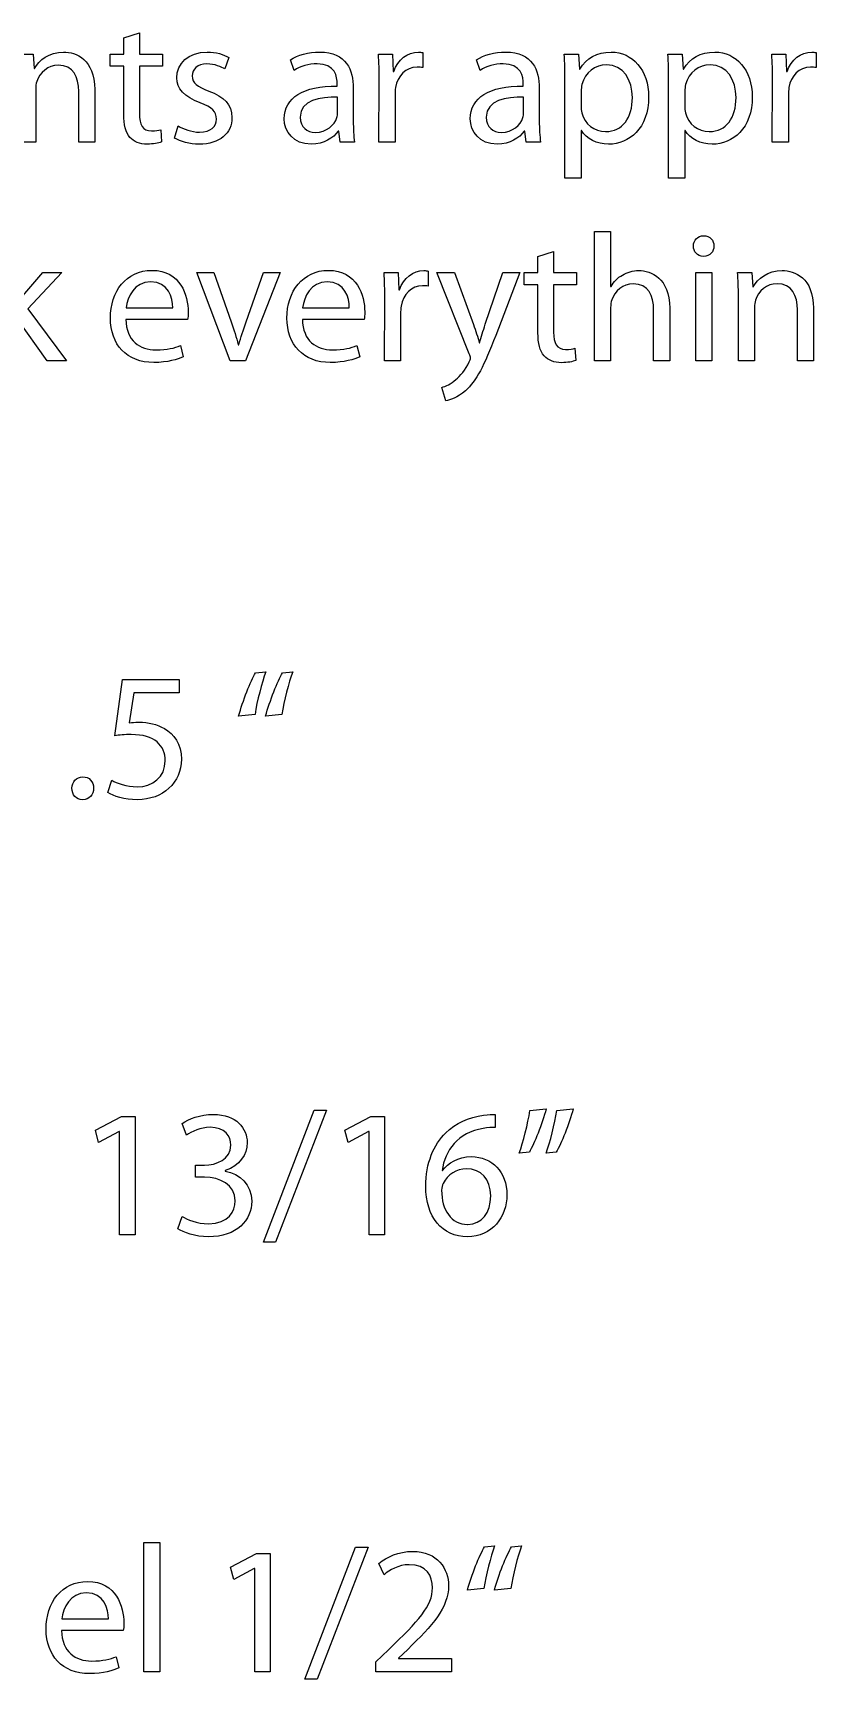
# Model space of a CAD drawing. Extents: x 14 to 1178, y 12 to 836.
# Drawn here: x 356.1 to 374.29, y 734.72 to 772.98 of the extents above; entities that cross this region are included whole.
import ezdxf

# ---------------------------------------------------------------- set-up
doc = ezdxf.new("R2010")
doc.units = 0
doc.layers.add('Gibson-Explorer-00-1958', color=7, linetype='CONTINUOUS')

msp = doc.modelspace()

# ---------------------------------------------------------------- linework, layer by layer
at = {"layer": 'Gibson-Explorer-00-1958', "color": 7}
for points in [[(358.205396, 771.092361), (358.205396, 772.20996), (357.88779, 772.20996), (357.88779, 772.493664), (358.205396, 772.493664), (358.205396, 772.870396), (358.569392, 772.984766), (358.569322, 772.984696)], [(358.569322, 772.984696), (358.569322, 772.493594), (359.102792, 772.493594), (359.102792, 772.20989), (358.569322, 772.20989), (358.569322, 771.105061)], [(355.770806, 772.493594), (356.101006, 772.493594), (356.122173, 772.15909), (356.130639, 772.15909)], [(360.643796, 772.41316), (360.554896, 772.146496)], [(362.163351, 772.112559), (362.078755, 772.362325)], [(364.123455, 772.493594), (364.449563, 772.493594), (364.466496, 772.091392), (364.479196, 772.091392)], [(365.15219, 772.52739), (365.15219, 772.180115)], [(366.485443, 772.112559), (366.400847, 772.362325)], [(368.441349, 772.493594), (368.775676, 772.493594), (368.796843, 772.142192), (368.80531, 772.142192)], [(370.85001, 772.493594), (371.184372, 772.493594), (371.205539, 772.142192), (371.214006, 772.142192)], [(373.263115, 772.493594), (373.589188, 772.493594), (373.606121, 772.091392), (373.618821, 772.091392)], [(374.291815, 772.52739), (374.291815, 772.180115)], [(356.160202, 771.680723), (356.160202, 770.444625), (355.787598, 770.444625), (355.787598, 771.93878), (355.787739, 771.93878)], [(357.531767, 771.668164), (357.531767, 770.444625), (357.159339, 770.444625), (357.159339, 771.625761)], [(363.166721, 771.748421), (363.166721, 771.79079)], [(363.539325, 771.701925), (363.539325, 770.935727), (363.539396, 770.935727)], [(364.508688, 771.536755), (364.508688, 770.444484), (364.13612, 770.444484), (364.140353, 771.854219), (364.140388, 771.85436)], [(367.488814, 771.748421), (367.488814, 771.79079)], [(367.861382, 771.701925), (367.861382, 770.935727), (367.861417, 770.935727)], [(368.839247, 770.719721), (368.83078, 770.719721), (368.83078, 769.606425), (368.458176, 769.606425), (368.458176, 771.824727), (368.458282, 771.824727)], [(368.830957, 771.634227), (368.830957, 771.278698), (368.830886, 771.278698)], [(371.247943, 770.719721), (371.239476, 770.719721), (371.239476, 769.606425), (370.866908, 769.606425), (370.866908, 771.824727), (370.866943, 771.824727)], [(371.239582, 771.634227), (371.239582, 771.278698), (371.239512, 771.278698)], [(373.648313, 771.536755), (373.648313, 770.444484), (373.275745, 770.444484), (373.279978, 771.854219), (373.280049, 771.85436)], [(363.175294, 771.134694), (363.175294, 771.490223), (363.175223, 771.490223)], [(367.497351, 771.134694), (367.497351, 771.490223), (367.49728, 771.490223)], [(359.382192, 770.541957), (359.471057, 770.821357), (359.471057, 770.821357)], [(359.064727, 770.732527), (359.081661, 770.449)], [(363.569029, 770.444625), (363.23449, 770.444625), (363.200623, 770.702823), (363.187923, 770.702823)], [(367.891051, 770.444625), (367.556547, 770.444625), (367.52268, 770.702823), (367.50998, 770.702823)], [(355.719054, 766.706698), (356.324526, 767.413629), (356.768956, 767.413629), (355.977252, 766.571125), (356.879022, 765.364661), (356.425985, 765.364661), (355.723357, 766.350992), (355.532858, 766.135163), (355.532858, 765.364661), (355.160254, 765.364661), (355.160254, 768.370327), (355.532858, 768.370327), (355.532858, 766.473794), (355.532822, 766.473794)], [(369.519297, 766.600759), (369.519297, 765.364661), (369.146728, 765.364661), (369.146728, 768.370327), (369.146799, 768.370327)], [(369.146799, 768.370327), (369.519367, 768.370327), (369.519367, 767.091861), (369.527834, 767.091861)], [(367.830514, 766.012255), (367.830514, 767.129855), (367.512873, 767.129855), (367.512873, 767.413559), (367.830514, 767.413559), (367.830514, 767.79029), (368.194475, 767.904661), (368.194404, 767.904731)], [(368.194404, 767.904731), (368.194404, 767.413629), (368.727875, 767.413629), (368.727875, 767.129925), (368.194404, 767.129925), (368.194404, 766.025096)], [(371.678438, 767.790361), (371.674204, 767.790361), (371.674098, 767.790361)], [(361.053018, 766.266431), (361.450952, 767.413629), (361.840383, 767.413629), (361.036155, 765.364661), (360.68045, 765.364661), (359.901516, 767.413629), (360.299591, 767.413629), (360.299626, 767.413629)], [(360.299626, 767.413629), (360.701652, 766.266431)], [(364.253489, 767.413629), (364.579561, 767.413629), (364.596494, 767.011427), (364.609194, 767.011427)], [(365.282189, 767.447425), (365.282189, 767.100327)], [(366.234159, 765.521259), (365.480556, 767.413629), (365.88692, 767.413629), (365.887061, 767.413629)], [(365.887061, 767.413629), (366.331632, 766.202861)], [(366.606587, 766.211292), (367.013093, 767.413629), (367.406722, 767.413629), (366.847922, 765.953094)], [(372.469895, 767.413629), (372.80013, 767.413629), (372.821297, 767.079125), (372.829763, 767.079125)], [(358.258912, 766.592327), (359.342752, 766.592327), (359.342752, 766.592327)], [(362.361153, 766.592327), (363.444993, 766.592327), (363.444993, 766.592327)], [(364.638687, 766.456966), (364.638687, 765.364696), (364.266083, 765.364696), (364.270316, 766.774431), (364.270422, 766.774396)], [(370.890861, 766.583896), (370.890861, 765.364661), (370.518469, 765.364661), (370.518469, 766.541492)], [(372.859326, 766.600759), (372.859326, 765.364661), (372.486757, 765.364661), (372.486757, 766.858957), (372.486828, 766.858957)], [(374.230891, 766.5882), (374.230891, 765.364661), (373.858498, 765.364661), (373.858498, 766.545796)], [(359.689885, 766.321359), (358.25482, 766.325592), (358.254785, 766.325663)], [(363.792126, 766.321359), (362.357061, 766.325592), (362.357026, 766.325663)], [(366.467028, 765.783761), (366.475495, 765.783761)], [(359.520516, 765.716063), (359.588214, 765.453561)], [(360.866857, 765.737265), (360.879557, 765.737265)], [(363.622757, 765.716063), (363.690455, 765.453561)], [(368.68981, 765.652421), (368.706744, 765.368894)], [(365.687954, 764.429129), (365.594926, 764.74229)], [(361.268213, 758.108586), (361.505244, 758.133986)], [(361.894711, 758.108586), (362.131707, 758.133986)], [(357.995881, 756.643959), (358.173646, 757.956363), (359.490177, 757.956363), (359.490177, 757.643026), (359.490177, 757.64299)], [(359.490177, 757.64299), (358.440487, 757.64299), (358.334548, 756.94449)], [(361.255477, 757.143351), (360.874442, 757.100983), (360.874442, 757.101088)], [(361.88194, 757.143351), (361.50094, 757.100983), (361.50094, 757.101088)], [(357.834979, 755.327428), (357.928183, 755.610955)], [(357.250885, 755.158059), (357.246652, 755.158059), (357.246581, 755.158059)], [(366.838432, 747.84293), (366.838432, 747.538059), (366.838574, 747.538024)], [(367.642836, 747.931865), (368.023695, 747.974234), (368.023695, 747.974163)], [(368.269334, 747.931865), (368.65037, 747.974234), (368.65037, 747.974163)], [(359.663144, 747.360259), (359.561509, 747.631192)], [(360.082244, 746.382359), (359.874846, 746.382359), (359.874846, 746.661759), (360.082244, 746.661759)], [(367.630101, 746.96663), (367.39307, 746.94123)], [(368.256599, 746.96663), (368.019568, 746.94123)], [(360.56488, 746.534794), (360.56488, 746.526328)], [(365.602299, 746.538816), (365.610766, 746.538816)], [(359.459874, 745.184291), (359.561509, 745.467994), (359.561509, 745.46803)], [(366.195036, 745.285961), (366.19927, 745.285961), (366.19934, 745.285961)], [(366.585703, 737.788728), (366.822734, 737.814128)], [(367.212201, 737.788728), (367.449232, 737.814128)], [(364.253206, 737.141063), (364.134708, 737.403565)], [(366.572967, 736.823493), (366.191932, 736.781124), (366.191932, 736.78123)], [(367.199465, 736.823493), (366.81843, 736.781124), (366.81843, 736.78123)], [(356.764616, 736.112363), (357.84842, 736.112363), (357.84842, 736.112363)], [(358.195554, 735.841395), (356.760524, 735.845628), (356.760489, 735.845699)], [(358.026185, 735.236099), (358.093883, 734.973597)], [(364.803575, 735.405432), (364.587569, 735.202161), (364.587569, 735.193695), (365.81954, 735.193695), (365.81954, 734.884661), (364.062706, 734.884661), (364.062706, 734.884697)], [(364.062706, 734.884697), (364.062706, 735.113261), (364.354842, 735.396965)]]:
    msp.add_lwpolyline(points, dxfattribs=at)
for points in [[(371.496369, 765.364661), (371.496369, 767.413629), (371.868938, 767.413629), (371.868938, 765.364661), (371.496369, 765.364661)], [(358.109582, 747.449124), (358.101115, 747.449124), (357.622784, 747.190926), (357.550782, 747.47463), (358.15195, 747.796398), (358.469415, 747.796398), (358.469415, 745.044626), (358.109582, 745.044626), (358.109582, 747.449124)], [(361.449435, 744.875293), (362.626442, 747.94453), (362.918401, 747.94453), (361.733138, 744.875293), (361.449435, 744.875293)], [(363.904909, 747.449124), (363.896442, 747.449124), (363.418076, 747.190926), (363.346074, 747.47463), (363.947242, 747.796398), (364.264707, 747.796398), (364.264707, 745.044626), (363.904874, 745.044626), (363.904874, 747.449124)], [(358.669581, 737.890363), (359.04215, 737.890363), (359.04215, 734.884697), (358.669581, 734.884697), (358.669581, 737.890363)], [(361.247716, 737.289195), (361.23925, 737.289195), (360.760883, 737.030997), (360.688881, 737.314701), (361.29005, 737.636469), (361.607514, 737.636469), (361.607514, 734.884697), (361.247681, 734.884697), (361.247681, 737.289195)], [(362.41594, 734.715363), (363.592948, 737.784601), (363.884942, 737.784601), (362.699644, 734.715363), (362.41594, 734.715363)]]:
    msp.add_lwpolyline(points, close=True, dxfattribs=at)
for points in [[(356.130639, 772.15909), (356.232275, 772.34959), (356.469306, 772.54009), (356.807937, 772.54009)], [(356.807937, 772.54009), (357.091641, 772.54009), (357.531767, 772.370792), (357.531767, 771.668164)], [(359.437296, 771.93878), (359.437296, 772.269157), (359.708088, 772.54009), (360.144227, 772.54009)], [(360.144227, 772.54009), (360.351625, 772.54009), (360.533729, 772.485162), (360.643796, 772.41316)], [(362.078755, 772.362325), (362.248088, 772.467947), (362.497855, 772.54009), (362.756088, 772.54009)], [(362.756088, 772.54009), (363.386855, 772.54009), (363.539325, 772.112559), (363.539325, 771.701925)], [(364.140388, 771.85436), (364.140388, 772.095696), (364.136155, 772.303094), (364.123455, 772.493594)], [(364.479196, 772.091392), (364.572188, 772.366629), (364.800964, 772.54009), (365.050731, 772.54009)], [(365.050731, 772.54009), (365.088796, 772.54009), (365.118429, 772.535857), (365.15219, 772.52739)], [(366.400847, 772.362325), (366.57018, 772.467947), (366.819947, 772.54009), (367.078145, 772.54009)], [(367.078145, 772.54009), (367.708947, 772.54009), (367.861382, 772.112559), (367.861382, 771.701925)], [(368.458282, 771.824727), (368.458282, 772.087264), (368.454049, 772.29879), (368.441349, 772.493594)], [(368.80531, 772.142192), (368.953441, 772.396262), (369.19908, 772.54009), (369.529315, 772.54009)], [(369.529315, 772.54009), (370.028849, 772.54009), (370.401417, 772.12099), (370.401417, 771.498655)], [(370.866943, 771.824727), (370.866943, 772.087264), (370.86271, 772.29879), (370.85001, 772.493594)], [(371.214006, 772.142192), (371.362137, 772.396262), (371.607776, 772.54009), (371.937976, 772.54009)], [(371.937976, 772.54009), (372.43751, 772.54009), (372.809937, 772.12099), (372.809937, 771.498655)], [(373.280049, 771.85436), (373.280049, 772.095696), (373.275815, 772.303094), (373.263115, 772.493594)], [(373.618821, 772.091392), (373.711813, 772.366629), (373.940413, 772.54009), (374.19018, 772.54009)], [(374.19018, 772.54009), (374.228421, 772.54009), (374.258055, 772.535857), (374.291815, 772.52739)], [(356.685136, 772.235396), (356.4438, 772.235396), (356.253265, 772.061759), (356.185602, 771.85436)], [(357.159339, 771.625761), (357.159339, 771.955996), (357.036537, 772.235396), (356.685136, 772.235396)], [(359.983361, 771.358955), (359.610757, 771.494527), (359.437296, 771.693459), (359.437296, 771.93878)], [(360.135796, 772.265029), (359.915663, 772.265029), (359.797165, 772.137888), (359.797165, 771.985629)], [(359.797165, 771.985629), (359.797165, 771.811992), (359.915663, 771.735862), (360.182327, 771.634227)], [(360.554896, 772.146496), (360.474463, 772.193027), (360.326331, 772.265029), (360.135796, 772.265029)], [(362.700949, 772.265029), (362.506321, 772.265029), (362.307355, 772.20989), (362.163351, 772.112559)], [(363.166721, 771.79079), (363.166721, 771.960123), (363.120049, 772.269157), (362.700949, 772.265029)], [(365.020921, 772.188582), (364.758561, 772.188582), (364.572188, 771.989615), (364.521388, 771.714519)], [(365.15219, 772.180115), (365.109963, 772.184349), (365.071721, 772.188582), (365.020921, 772.188582)], [(367.023041, 772.265029), (366.828378, 772.265029), (366.629447, 772.20989), (366.485443, 772.112559)], [(367.488814, 771.79079), (367.488814, 771.960123), (367.442141, 772.269157), (367.023041, 772.265029)], [(369.41939, 772.243827), (369.165284, 772.243827), (368.923984, 772.066062), (368.852123, 771.786662)], [(370.024686, 771.481757), (370.024686, 771.892425), (369.812984, 772.243827), (369.41939, 772.243827)], [(371.82798, 772.243827), (371.57391, 772.243827), (371.332574, 772.066062), (371.260749, 771.786662)], [(372.433276, 771.481757), (372.433276, 771.892425), (372.221574, 772.243827), (371.82798, 772.243827)], [(374.160547, 772.188582), (373.898221, 772.188582), (373.711813, 771.989615), (373.661013, 771.714519)], [(374.291815, 772.180115), (374.249623, 772.184349), (374.211382, 772.188582), (374.160547, 772.188582)], [(356.185602, 771.85436), (356.168669, 771.807864), (356.160202, 771.73999), (356.160202, 771.680723)], [(360.182327, 771.634227), (360.533729, 771.502959), (360.719925, 771.325194), (360.719925, 771.016161)], [(361.934751, 770.986527), (361.934751, 771.481757), (362.375053, 771.752725), (363.166721, 771.748421)], [(364.521388, 771.714519), (364.512921, 771.659416), (364.508688, 771.600149), (364.508688, 771.536755)], [(366.256843, 770.986527), (366.256843, 771.481757), (366.69711, 771.752725), (367.488814, 771.748421)], [(368.852123, 771.786662), (368.843657, 771.735862), (368.830957, 771.680723), (368.830957, 771.634227)], [(371.260749, 771.786662), (371.252282, 771.735862), (371.239582, 771.680723), (371.239582, 771.634227)], [(373.661013, 771.714519), (373.652547, 771.659416), (373.648313, 771.600149), (373.648313, 771.536755)], [(360.360092, 770.982223), (360.360092, 771.159812), (360.254329, 771.257496), (359.983361, 771.358955)], [(363.175223, 771.490223), (362.768894, 771.49869), (362.307425, 771.426829), (362.307425, 771.028931)], [(363.158361, 771.016161), (363.171061, 771.054225), (363.175294, 771.096594), (363.175294, 771.134694)], [(367.49728, 771.490223), (367.090951, 771.49869), (366.629482, 771.426829), (366.629482, 771.028931)], [(367.480417, 771.016161), (367.493117, 771.054225), (367.497351, 771.096594), (367.497351, 771.134694)], [(368.830886, 771.278698), (368.830886, 771.227862), (368.835119, 771.172759), (368.847819, 771.126227)], [(369.402492, 770.690088), (369.796086, 770.690088), (370.024686, 771.011857), (370.024686, 771.481757)], [(370.401417, 771.498655), (370.401417, 770.76209), (369.948415, 770.398129), (369.470049, 770.398129)], [(371.239512, 771.278698), (371.239512, 771.227862), (371.243745, 771.172759), (371.256445, 771.126227)], [(371.811082, 770.690088), (372.204712, 770.690088), (372.433276, 771.011857), (372.433276, 771.481757)], [(372.809937, 771.498655), (372.809937, 770.76209), (372.357076, 770.398129), (371.87871, 770.398129)], [(358.349259, 770.554762), (358.247624, 770.668957), (358.205396, 770.851061), (358.205396, 771.092361)], [(358.569322, 771.105061), (358.569322, 770.85099), (358.641324, 770.707127), (358.848722, 770.707127)], [(359.471057, 770.821357), (359.585463, 770.753659), (359.78009, 770.677529), (359.966463, 770.677529)], [(360.719925, 771.016161), (360.719925, 770.652023), (360.436222, 770.398129), (359.957855, 770.398129)], [(359.966463, 770.677529), (360.233127, 770.677529), (360.360092, 770.808762), (360.360092, 770.982223)], [(362.561249, 770.398129), (362.146453, 770.398129), (361.934751, 770.690088), (361.934751, 770.986527)], [(362.307425, 771.028931), (362.307425, 770.783292), (362.468292, 770.673225), (362.654523, 770.673225)], [(362.654523, 770.673225), (362.925457, 770.673225), (363.099094, 770.842523), (363.158361, 771.016161)], [(363.539396, 770.935727), (363.539396, 770.757962), (363.547863, 770.584325), (363.569029, 770.444625)], [(366.883341, 770.398129), (366.468545, 770.398129), (366.256843, 770.690088), (366.256843, 770.986527)], [(366.629482, 771.028931), (366.629482, 770.783292), (366.790349, 770.673225), (366.976545, 770.673225)], [(366.976545, 770.673225), (367.247514, 770.673225), (367.421151, 770.842523), (367.480417, 771.016161)], [(367.861417, 770.935727), (367.861417, 770.757962), (367.869884, 770.584325), (367.891051, 770.444625)], [(368.847819, 771.126227), (368.91139, 770.868029), (369.13999, 770.690088), (369.402492, 770.690088)], [(371.256445, 771.126227), (371.320015, 770.868029), (371.54858, 770.690088), (371.811082, 770.690088)], [(358.751461, 770.3982), (358.577824, 770.3982), (358.438124, 770.457431), (358.349259, 770.554762)], [(359.081661, 770.449), (359.009659, 770.4236), (358.895288, 770.3982), (358.751461, 770.3982)], [(358.848722, 770.707127), (358.950357, 770.707127), (359.009588, 770.715594), (359.064727, 770.732527)], [(359.957855, 770.398129), (359.733594, 770.398129), (359.526196, 770.457361), (359.382192, 770.541957)], [(363.187923, 770.702823), (363.077857, 770.541957), (362.853384, 770.398129), (362.561249, 770.398129)], [(367.50998, 770.702823), (367.399914, 770.541957), (367.175476, 770.398129), (366.883341, 770.398129)], [(369.470049, 770.398129), (369.194776, 770.398129), (368.962084, 770.516627), (368.839247, 770.719721)], [(371.87871, 770.398129), (371.603472, 770.398129), (371.370745, 770.516627), (371.247943, 770.719721)], [(371.441406, 768.031696), (371.441406, 768.162929), (371.538738, 768.268692), (371.682565, 768.268692)], [(371.682565, 768.268692), (371.826569, 768.268692), (371.919738, 768.162929), (371.919738, 768.031696)], [(371.674098, 767.790361), (371.534434, 767.790361), (371.441406, 767.900427), (371.441406, 768.031696)], [(371.919738, 768.031696), (371.919738, 767.900427), (371.826569, 767.790361), (371.678438, 767.790361)], [(357.894952, 766.355296), (357.894952, 766.977666), (358.263216, 767.464464), (358.860081, 767.464464)], [(358.860081, 767.464464), (359.528948, 767.464464), (359.702585, 766.876031), (359.702585, 766.499123)], [(361.997193, 766.355296), (361.997193, 766.977666), (362.365457, 767.464464), (362.962322, 767.464464)], [(362.962322, 767.464464), (363.631189, 767.464464), (363.804826, 766.876031), (363.804826, 766.499123)], [(364.270422, 766.774396), (364.270422, 767.015731), (364.266189, 767.223129), (364.253489, 767.413629)], [(364.609194, 767.011427), (364.702222, 767.286664), (364.930787, 767.460125), (365.180553, 767.460125)], [(365.180553, 767.460125), (365.218794, 767.460125), (365.248428, 767.455892), (365.282189, 767.447425)], [(369.527834, 767.091861), (369.587065, 767.197623), (369.680269, 767.295131), (369.794463, 767.354363)], [(369.794463, 767.354363), (369.90453, 767.422061), (370.035799, 767.460125), (370.175499, 767.460125)], [(370.175499, 767.460125), (370.450771, 767.460125), (370.890861, 767.290827), (370.890861, 766.583896)], [(372.486828, 766.858957), (372.486828, 767.074963), (372.482595, 767.244296), (372.469895, 767.413629)], [(372.829763, 767.079125), (372.931398, 767.269625), (373.16843, 767.460125), (373.507096, 767.460125)], [(373.507096, 767.460125), (373.790765, 767.460125), (374.230891, 767.290827), (374.230891, 766.5882)], [(358.830448, 767.197623), (358.449412, 767.197623), (358.288546, 766.850525), (358.258912, 766.592327)], [(359.342752, 766.592327), (359.346985, 766.825196), (359.24542, 767.197623), (358.830448, 767.197623)], [(362.932689, 767.197623), (362.551689, 767.197623), (362.390787, 766.850525), (362.361153, 766.592327)], [(363.444993, 766.592327), (363.449226, 766.825196), (363.347661, 767.197623), (362.932689, 767.197623)], [(365.15092, 767.108794), (364.888594, 767.108794), (364.702222, 766.909827), (364.651387, 766.634731)], [(365.282189, 767.100327), (365.239996, 767.104561), (365.201755, 767.108794), (365.15092, 767.108794)], [(370.04423, 767.151127), (369.80293, 767.151127), (369.616699, 766.981794), (369.544697, 766.778523)], [(370.518469, 766.541492), (370.518469, 766.876031), (370.395632, 767.151127), (370.04423, 767.151127)], [(373.384259, 767.155431), (373.142924, 767.155431), (372.952424, 766.981794), (372.884726, 766.774396)], [(373.858498, 766.545796), (373.858498, 766.876031), (373.735661, 767.155431), (373.384259, 767.155431)], [(364.651387, 766.634731), (364.64292, 766.579627), (364.638687, 766.520361), (364.638687, 766.456966)], [(369.544697, 766.778523), (369.52353, 766.7279), (369.519297, 766.672761), (369.519297, 766.600759)], [(372.884726, 766.774396), (372.867793, 766.7279), (372.859326, 766.660025), (372.859326, 766.600759)], [(358.90245, 765.322292), (358.275987, 765.322292), (357.894952, 765.741392), (357.894952, 766.355296)], [(358.254785, 766.325663), (358.263252, 765.821825), (358.580681, 765.614427), (358.953285, 765.614427)], [(359.702585, 766.499123), (359.702585, 766.422994), (359.698352, 766.363727), (359.689885, 766.321359)], [(360.701652, 766.266431), (360.769526, 766.075896), (360.824489, 765.906386), (360.866857, 765.737265)], [(360.879557, 765.737265), (360.926089, 765.906386), (360.98532, 766.075896), (361.053018, 766.266431)], [(363.004726, 765.322292), (362.378228, 765.322292), (361.997193, 765.741392), (361.997193, 766.355296)], [(362.357026, 766.325663), (362.365493, 765.821825), (362.682922, 765.614427), (363.055526, 765.614427)], [(363.804826, 766.499123), (363.804826, 766.422994), (363.800593, 766.363727), (363.792126, 766.321359)], [(366.331632, 766.202861), (366.382432, 766.067465), (366.433267, 765.906386), (366.467028, 765.783761)], [(366.475495, 765.783761), (366.513559, 765.906386), (366.555928, 766.063161), (366.606587, 766.211292)], [(366.847922, 765.953094), (366.581258, 765.25029), (366.399189, 764.890457), (366.145295, 764.666161)], [(367.974342, 765.474657), (367.872706, 765.589027), (367.830514, 765.77092), (367.830514, 766.012255)], [(368.194404, 766.025096), (368.194404, 765.77099), (368.266406, 765.627021), (368.473804, 765.627021)], [(359.588214, 765.453561), (359.457122, 765.394294), (359.228381, 765.322292), (358.90245, 765.322292)], [(358.953285, 765.614427), (359.219914, 765.614427), (359.38512, 765.660923), (359.520516, 765.716063)], [(363.690455, 765.453561), (363.559187, 765.394294), (363.330622, 765.322292), (363.004726, 765.322292)], [(363.055526, 765.614427), (363.322191, 765.614427), (363.487361, 765.660923), (363.622757, 765.716063)], [(366.263793, 765.428231), (366.263793, 765.449398), (366.255326, 765.479031), (366.234159, 765.521259)], [(366.234159, 765.339331), (366.251093, 765.37722), (366.263793, 765.402725), (366.263793, 765.428231)], [(368.376544, 765.318094), (368.202906, 765.318094), (368.063206, 765.377149), (367.974342, 765.474657)], [(368.473804, 765.627021), (368.57544, 765.627021), (368.634671, 765.635488), (368.68981, 765.652421)], [(365.920858, 764.924394), (366.022458, 765.004827), (366.145295, 765.148831), (366.234159, 765.339331)], [(368.706744, 765.368894), (368.634742, 765.343494), (368.520547, 765.318094), (368.376544, 765.318094)], [(365.594926, 764.74229), (365.687954, 764.76769), (365.810756, 764.827063), (365.920858, 764.924394)], [(366.145295, 764.666161), (365.958922, 764.509598), (365.781158, 764.446027), (365.687954, 764.429129)], [(361.505244, 758.133986), (361.416344, 757.88422), (361.301973, 757.448081), (361.255477, 757.143351)], [(362.131707, 758.133986), (362.038715, 757.88422), (361.928648, 757.448081), (361.88194, 757.143351)], [(360.874442, 757.101088), (360.971738, 757.456794), (361.153842, 757.913959), (361.268213, 758.108586)], [(361.50094, 757.101088), (361.598413, 757.456794), (361.780305, 757.913959), (361.894711, 758.108586)], [(358.38122, 756.673592), (358.220319, 756.673592), (358.097517, 756.660892), (357.995881, 756.643959)], [(358.334548, 756.94449), (358.398083, 756.952957), (358.45735, 756.961424), (358.558985, 756.961424)], [(359.168585, 756.059653), (359.168585, 756.423826), (358.92725, 756.673592), (358.38122, 756.673592)], [(358.558985, 756.961424), (358.774815, 756.961424), (358.982213, 756.914928), (359.151546, 756.813292)], [(359.151546, 756.813292), (359.367552, 756.694759), (359.545317, 756.453424), (359.545317, 756.097894)], [(359.545317, 756.097894), (359.545317, 755.56012), (359.117785, 755.158094), (358.52092, 755.158094)], [(358.52092, 755.458661), (358.868019, 755.458661), (359.172713, 755.687261), (359.168585, 756.059653)], [(357.001119, 755.424688), (357.001119, 755.577159), (357.106881, 755.691353), (357.255189, 755.691353)], [(357.255189, 755.691353), (357.403321, 755.691353), (357.504779, 755.581286), (357.504779, 755.424688)], [(357.928183, 755.610955), (358.042377, 755.543257), (358.26685, 755.458661), (358.52092, 755.458661)], [(357.246581, 755.158059), (357.102754, 755.158059), (357.001119, 755.272253), (357.001119, 755.424688)], [(357.504779, 755.424688), (357.504779, 755.272253), (357.403321, 755.158059), (357.250885, 755.158059)], [(358.52092, 755.158094), (358.220319, 755.158094), (357.970552, 755.242655), (357.834979, 755.327428)], [(359.561509, 747.631192), (359.70964, 747.736955), (359.98904, 747.842894), (360.28548, 747.842894)], [(360.28548, 747.842894), (360.82724, 747.842894), (361.07288, 747.521126), (361.07288, 747.186798)], [(365.686931, 747.415398), (365.915495, 747.639694), (366.220401, 747.779359), (366.567499, 747.821763)], [(366.567499, 747.821763), (366.677566, 747.838696), (366.770558, 747.84293), (366.838432, 747.84293)], [(367.39307, 746.94123), (367.486097, 747.190996), (367.596164, 747.626959), (367.642836, 747.931865)], [(368.023695, 747.974163), (367.926364, 747.618457), (367.744295, 747.161293), (367.630101, 746.96663)], [(368.019568, 746.94123), (368.108432, 747.190996), (368.222838, 747.626959), (368.269334, 747.931865)], [(368.65037, 747.974163), (368.552862, 747.618457), (368.37097, 747.161293), (368.256599, 746.96663)], [(360.213478, 747.542328), (359.993344, 747.542328), (359.781642, 747.444996), (359.663144, 747.360259)], [(360.695972, 747.127532), (360.695972, 747.347312), (360.556272, 747.542328), (360.213478, 747.542328)], [(365.221299, 746.170693), (365.221299, 746.712594), (365.411834, 747.140126), (365.686931, 747.415398)], [(366.559174, 747.516857), (365.970776, 747.42383), (365.66587, 746.996298), (365.602299, 746.538816)], [(366.838574, 747.538024), (366.762268, 747.542257), (366.664936, 747.533791), (366.559174, 747.516857)], [(360.082244, 746.661759), (360.353178, 746.661759), (360.695972, 746.801459), (360.695972, 747.127532)], [(361.07288, 747.186798), (361.07288, 746.898791), (360.899242, 746.657632), (360.56488, 746.534794)], [(365.610766, 746.538816), (365.741858, 746.716898), (365.974762, 746.860761), (366.279633, 746.860761)], [(366.279633, 746.860761), (366.766431, 746.860761), (367.109401, 746.505196), (367.109401, 745.971726)], [(360.79348, 745.831991), (360.789246, 746.21733), (360.442078, 746.382359), (360.082244, 746.382359)], [(360.56488, 746.526328), (360.903546, 746.462757), (361.178642, 746.208687), (361.178642, 745.823524)], [(366.165403, 746.577022), (365.941142, 746.577022), (365.72944, 746.441626), (365.627805, 746.238355)], [(366.732634, 745.946396), (366.732634, 746.339991), (366.508374, 746.577022), (366.165403, 746.577022)], [(366.190768, 744.998165), (365.606462, 744.998165), (365.221299, 745.45533), (365.221299, 746.170693)], [(365.627805, 746.238355), (365.606638, 746.196163), (365.58974, 746.145328), (365.58974, 746.07763)], [(365.58974, 746.07763), (365.593974, 745.624593), (365.80557, 745.285961), (366.195036, 745.285961)], [(367.109401, 745.971726), (367.109401, 745.463761), (366.766431, 744.998165), (366.190768, 744.998165)], [(366.19934, 745.285961), (366.516805, 745.285961), (366.732634, 745.552591), (366.732634, 745.946396)], [(360.171109, 745.298696), (360.645348, 745.298696), (360.797607, 745.599298), (360.79348, 745.831991)], [(361.178642, 745.823524), (361.178642, 745.383257), (360.831544, 744.998095), (360.175413, 744.998095)], [(360.175413, 744.998095), (359.866415, 744.998095), (359.595446, 745.095391), (359.459874, 745.184291)], [(359.561509, 745.46803), (359.667272, 745.404459), (359.908607, 745.298696), (360.171109, 745.298696)], [(364.134708, 737.403565), (364.320905, 737.560163), (364.596177, 737.682965), (364.913642, 737.682965)], [(364.913642, 737.682965), (365.502075, 737.682965), (365.751842, 737.276636), (365.751842, 736.882865)], [(366.191932, 736.78123), (366.289263, 737.136936), (366.471332, 737.594101), (366.585703, 737.788728)], [(366.822734, 737.814128), (366.733869, 737.564361), (366.619463, 737.128222), (366.572967, 736.823493)], [(366.81843, 736.78123), (366.915938, 737.136936), (367.09783, 737.594101), (367.212201, 737.788728)], [(367.449232, 737.814128), (367.356204, 737.564361), (367.246138, 737.128222), (367.199465, 736.823493)], [(364.837336, 737.373967), (364.587569, 737.373967), (364.380171, 737.247002), (364.253206, 737.141063)], [(365.379238, 736.836334), (365.379238, 737.115734), (365.247969, 737.373967), (364.837336, 737.373967)], [(356.40062, 735.875332), (356.40062, 736.497702), (356.76892, 736.984465), (357.365785, 736.984465)], [(357.336152, 736.717836), (356.955116, 736.717836), (356.794214, 736.370561), (356.764616, 736.112363)], [(357.84842, 736.112363), (357.852654, 736.345232), (357.751124, 736.717836), (357.336152, 736.717836)], [(357.365785, 736.984465), (358.034652, 736.984465), (358.208254, 736.396067), (358.208254, 736.019159)], [(364.354842, 735.396965), (365.057469, 736.065832), (365.379238, 736.421397), (365.379238, 736.836334)], [(365.751842, 736.882865), (365.751842, 736.374865), (365.383542, 735.964232), (364.803575, 735.405432)], [(358.208254, 736.019159), (358.208254, 735.94303), (358.20402, 735.883763), (358.195554, 735.841395)], [(357.408154, 734.842328), (356.781656, 734.842328), (356.40062, 735.261428), (356.40062, 735.875332)], [(356.760489, 735.845699), (356.768956, 735.341861), (357.086385, 735.134463), (357.458954, 735.134463)], [(357.458954, 735.134463), (357.725618, 735.134463), (357.890789, 735.180959), (358.026185, 735.236099)], [(358.093883, 734.973597), (357.96265, 734.91433), (357.73405, 734.842328), (357.408154, 734.842328)]]:
    msp.add_open_spline(points, degree=3, dxfattribs=at)

doc.saveas('drawing.dxf')
